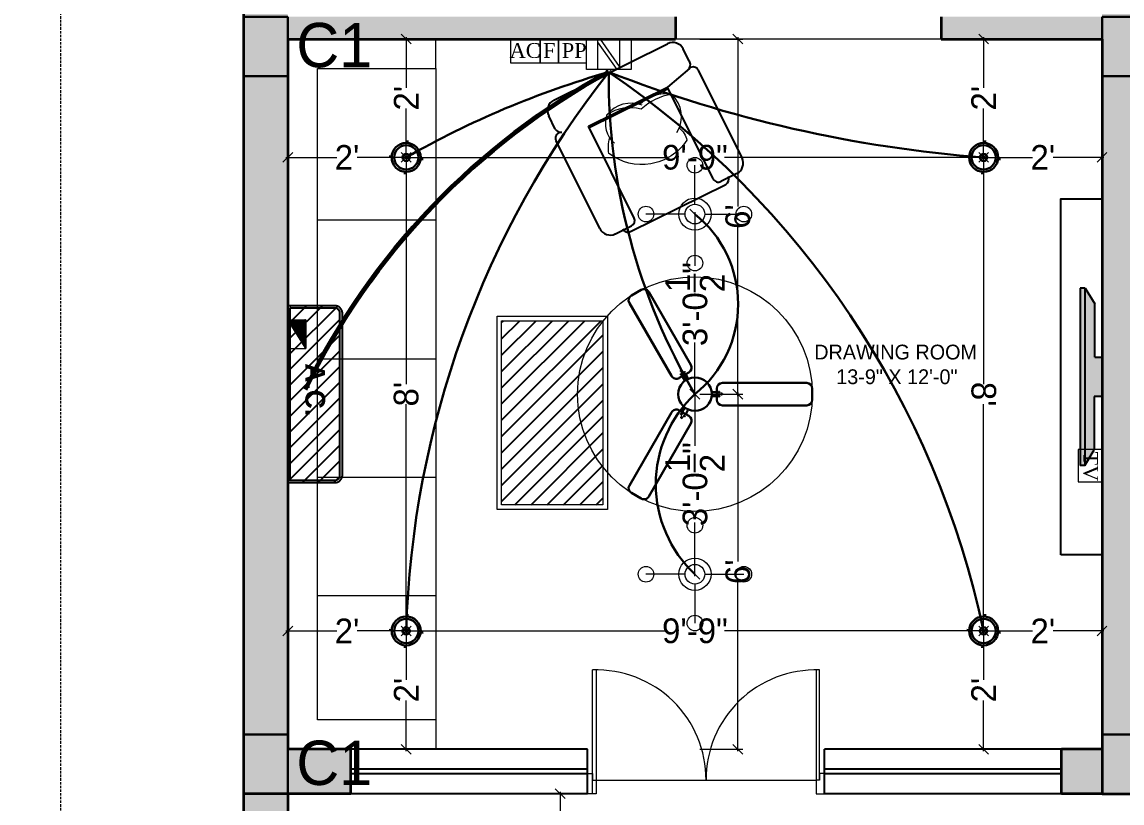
# Model space of a CAD drawing. Header units: millimetres. Extents: x -6808 to 215771, y -89660 to -16303.
# Drawn here: x 111420.8 to 111643.7, y -47701.1 to -47542.8 of the extents above; entities that cross this region are included whole.
import ezdxf

# ---------------------------------------------------------------- set-up
doc = ezdxf.new("R2010")
doc.units = ezdxf.units.MM
doc.header["$PDMODE"] = 35
for name, pattern in [('ACAD_ISO10W100', [18, 12, -3, 0, -3]), ('DASHED', [0.75, 0.5, -0.25]), ('HIDDEN', [19.29118, 12.8608, -6.43038])]:
    doc.linetypes.add(name, pattern=pattern)
doc.layers.get('0').update_dxf_attribs({"color": 8})
for name, color, linetype, lineweight in [('A-Lite-Clng', 5, 'Continuous', 30), ('col.center', 5, 'ACAD_ISO10W100', 15), ('column', 5, 'Continuous', 30), ('dim2', 6, 'Continuous', 20), ('door', 5, 'Continuous', 9), ('EL-EXTERNAL LIGHTING', 4, 'Continuous', 9), ('ELE.13', 7, 'Continuous', 13), ('ELEC', 5, 'Continuous', 18), ('elec dim.', 251, 'Continuous', 25), ('ELECTRICAL', 150, 'Continuous', 30), ('text', 7, 'Continuous', 25), ('wall', 7, 'Continuous', 35), ('wokg dim', 152, 'DASHED', 18)]:
    doc.layers.add(name, color=color, linetype=linetype, lineweight=lineweight)
for name, color, linetype in [('ELE', 160, 'Continuous'), ('FIX', 35, 'Continuous'), ('WAL', 7, 'Continuous'), ('WIN', 5, 'Continuous')]:
    doc.layers.add(name, color=color, linetype=linetype)
doc.layers.add('furniture', color=7, linetype='Continuous', lineweight=5, true_color=0xe57b2a)
doc.styles.add('6 INCH', font='times.ttf', dxfattribs={"height": 6})
doc.styles.add('SAJ', font='eurr____.ttf')
doc.styles.get("Standard").update_dxf_attribs({"font": 'times.ttf'})
doc.dimstyles.new('SAJ', dxfattribs={"dimtxt": 5, "dimasz": 2, "dimexe": 1, "dimexo": 1, "dimgap": 0.09375, "dimtad": 0, "dimdec": 1, "dimzin": 0, "dimdsep": 46, "dimlunit": 4, "dimtxsty": 'SAJ', "dimblk": 'OBLIQUE', "dimcen": 0.125, "dimdle": 0.375, "dimadec": 0, "dimazin": 0, "dimtfac": 1, "dimtdec": 1, "dimtofl": 0, "dimtmove": 0, "dimatfit": 3, "dimldrblk": 'OBLIQUE', "dimfxl": 1, "dimtolj": 1, "dimtzin": 0, "dimlwd": 5, "dimlwe": 5, "dimarcsym": 1})

# ---------------------------------------------------------------- blocks, each defined once
blk = doc.blocks.new('_Oblique')
at = {"color": 0, "linetype": 'ByBlock', "lineweight": -2}
blk.add_line((-0.5, -0.5), (0.5, 0.5), dxfattribs=at)
blk = doc.blocks.new('*D1602')
at = {"layer": 'Defpoints', "color": 0, "transparency": 16777216}
for p in [(111465.62, -47007.26), (111428.63, -47795.26), (111465.62, -47795.26)]:
    blk.add_point(p, dxfattribs=at)
at = {"layer": 'dim2', "color": 0, "linetype": 'DASHED', "lineweight": 5, "transparency": 16777216}
for p, q in [((111464.62, -47007.26), (111427.63, -47007.26)), ((111428.63, -47006.89), (111428.63, -47382.85)), ((111428.63, -47795.64), (111428.63, -47419.67)), ((111464.62, -47795.26), (111427.63, -47795.26))]:
    blk.add_line(p, q, dxfattribs=at)
at = {"layer": 'dim2', "color": 0, "lineweight": 5, "transparency": 16777216, "xscale": 2, "yscale": 2, "zscale": 2}
for p, rotation in [((111428.63, -47007.26), 90), ((111428.63, -47795.26), 270)]:
    blk.add_blockref('_Oblique', p, dxfattribs=dict(at, rotation=rotation))
at = {"layer": 'dim2', "color": 0, "transparency": 16777216, "insert": (111428.63, -47401.26), "char_height": 12, "attachment_point": 5, "rotation": 90, "style": 'SAJ'}
blk.add_mtext('\\A1;65\'-8"', dxfattribs=at)
blk = doc.blocks.new('A$C2AC05335')
at = {"layer": 'door'}
for p, q in [((2.24, 0), (2.24, 30.31)), ((3.07, 30.33), (3.07, 0)), ((56.93, 30.33), (56.93, 3.31)), ((57.76, 3.31), (57.76, 30.31)), ((1, 4.97), (2.24, 4.97)), ((1, 4.97), (1, 0)), ((2.24, 4.97), (2.24, 3.31)), ((2.24, 3.31), (3.07, 3.31)), ((3.07, 3.31), (3.07, 0)), ((3.07, 3.31), (56.93, 3.31)), ((57.76, 3.31), (56.93, 3.31)), ((56.93, 3.31), (56.93, 0)), ((59, 4.97), (57.76, 4.97)), ((57.76, 4.97), (57.76, 3.31)), ((59, 4.97), (59, 0)), ((3.07, 0), (1, 0)), ((56.93, 0), (59, 0))]:
    blk.add_line(p, q, dxfattribs=at)
for centre, start, end in [((3.12, 3.45), 359.7055, 91.88), ((56.88, 3.45), 88.12, 180.2945)]:
    blk.add_arc(centre, 26.88, start, end, dxfattribs=at)
blk = doc.blocks.new('ytyt')
at = {"color": 252, "true_color": 0x939598}
blk.add_line((167876.15, 15260.38), (167876.15, 15404.38), dxfattribs=at)
at = {"layer": 'furniture', "color": 252, "true_color": 0x939598}
for p, q in [((167876.15, 15404.38), (167906.15, 15404.38)), ((167906.15, 15398.38), (167906.15, 15404.38)), ((167882.15, 15266.38), (167882.15, 15398.38)), ((167882.15, 15398.38), (167906.15, 15398.38)), ((167906.15, 15398.38), (167906.15, 15266.38)), ((167882.15, 15367.73), (167906.15, 15367.73)), ((167882.15, 15339.55), (167906.15, 15339.55)), ((167882.15, 15315.55), (167906.15, 15315.55)), ((167882.15, 15291.55), (167906.15, 15291.55)), ((167906.15, 15266.38), (167882.15, 15266.38)), ((167906.15, 15266.38), (167906.15, 15260.38)), ((167906.15, 15260.38), (167876.15, 15260.38))]:
    blk.add_line(p, q, dxfattribs=at)
blk = doc.blocks.new('fgr')
at = {"color": 252, "true_color": 0x939598}
for p, q in [((167930.08, 15391.98), (167953.11, 15403.42)), ((167957.49, 15399.9), (167956.27, 15402.36)), ((167957.53, 15398.43), (167953.09, 15394.64)), ((167957.61, 15399.67), (167957.49, 15399.9)), ((167968.19, 15380.26), (167959.35, 15398.06)), ((167937.09, 15386.7), (167953.09, 15394.64)), ((167937.23, 15386.41), (167953.23, 15394.36)), ((167962.33, 15376.03), (167953.09, 15394.64)), ((167930.35, 15386.13), (167929.02, 15388.82)), ((167946.33, 15368.09), (167937.09, 15386.7)), ((167939.36, 15365.94), (167930.51, 15383.76)), ((167967.13, 15377.1), (167963.91, 15375.5)), ((167945.62, 15365.34), (167964.88, 15374.91)), ((167942.52, 15364.88), (167945.8, 15366.51))]:
    blk.add_line(p, q, dxfattribs=at)
for centre, radius, start, end in [((167954.16, 15401.31), 2.36, 26.4131, 116.4131), ((167956.55, 15399.14), 1.18, 310.4494, 26.4131), ((167958.29, 15397.53), 1.18, 26.4131, 130.4494), ((167931.13, 15389.87), 2.36, 116.4131, 206.4131), ((167931.41, 15386.66), 1.18, 206.4131, 282.3769), ((167931.57, 15384.28), 1.18, 102.3769, 206.4131), ((167966.08, 15379.21), 2.36, 296.4131, 26.4131), ((167963.39, 15376.56), 1.18, 206.4131, 296.4131), ((167964.36, 15375.97), 1.18, 296.4131, 26.4131), ((167945.27, 15367.56), 1.18, 296.4131, 26.4131), ((167941.47, 15366.99), 2.36, 206.4131, 296.4131), ((167945.09, 15366.4), 1.18, 206.4131, 296.4131)]:
    blk.add_arc(centre, radius, start, end, dxfattribs=at)
at = {"layer": 'furniture', "color": 252, "true_color": 0x939598}
for points in [[(167953.95, 15393.17, 0.14773), (167947.73, 15390.14, 0.224358), (167940.82, 15389.02, 0.178662)], [(167955.01, 15385.45, 0.356772), (167953.95, 15393.17, 0.249542), (167947.49, 15391.1, -9.61688)], [(167947.95, 15390.98, 0.323164), (167940.82, 15389.02, 0.30633), (167942.33, 15383.25, -0.872847)], [(167955.47, 15386.38, -0.165541), (167957.02, 15383.84, -0.435529), (167941.23, 15381.17, -0.121523), (167941.39, 15384.33, 7.115464)]]:
    blk.add_lwpolyline(points, format="xyb", dxfattribs=at)
blk = doc.blocks.new('tyhty')
at = {"lineweight": 9}
h = blk.add_hatch(color=250, dxfattribs=at)
h.dxf.hatch_style = 1
h.set_gradient(color1=(51, 51, 51), color2=(91, 91, 91), rotation=270, tint=1, name='CURVED')
h.paths.add_polyline_path([(71171.56, 11294.34), (71171.56, 11293.38), (71171.62, 11293.35), (71207.56, 11293.35), (71207.56, 11294.34)])
h = blk.add_hatch(color=253, dxfattribs=at)
h.dxf.hatch_style = 1
h.set_gradient(color1=(173, 173, 173), color2=(91, 91, 91), rotation=270, tint=1, name='CURVED')
h.paths.add_polyline_path([(71204.33, 11291.37), (71207.56, 11293.31), (71207.56, 11293.31), (71207.56, 11293.35), (71171.62, 11293.35), (71174.76, 11291.46), (71185.59, 11291.46), (71185.59, 11289.88), (71193.52, 11289.88), (71193.52, 11291.37)])
for p, q in [((71207.56, 11294.34), (71171.56, 11294.34)), ((71171.56, 11293.38), (71171.56, 11294.34)), ((71171.56, 11293.38), (71174.76, 11291.46)), ((71207.56, 11293.35), (71171.62, 11293.35)), ((71207.56, 11293.31), (71204.33, 11291.37)), ((71207.56, 11293.31), (71207.56, 11294.34)), ((71207.56, 11293.31), (71207.56, 11294.3)), ((71185.59, 11291.46), (71174.76, 11291.46)), ((71185.59, 11289.88), (71185.59, 11291.46)), ((71193.52, 11291.37), (71193.52, 11289.88)), ((71193.52, 11291.37), (71204.33, 11291.37)), ((71193.52, 11289.88), (71185.59, 11289.88))]:
    blk.add_line(p, q)
blk = doc.blocks.new('rere')
at = {"layer": 'wall', "color": 252, "lineweight": -2, "true_color": 0x939598}
blk.add_lwpolyline([(168038.78, 15299.79), (168038.78, 15371.99), (168047.15, 15371.99), (168047.15, 15299.79)], close=True, dxfattribs=at)
at = {"color": 252, "true_color": 0x939598, "rotation": 90}
blk.add_blockref('tyhty', (179337.03, -55853.67), dxfattribs=at)
blk = doc.blocks.new('fgh')
at = {"true_color": 0x939598}
h = blk.add_hatch(dxfattribs=at)
h.set_pattern_fill('ANSI31', color=252, scale=18.665057)
h.set_pattern_definition([(45, (164443.7877, 16355.773), (-1.6497735, 1.6497735), [])])
h.paths.add_polyline_path([(167940.01, 15347.28), (167919.48, 15347.28), (167919.48, 15309.95), (167940.01, 15309.95)])
at = {"layer": 'furniture', "color": 252, "true_color": 0x939598}
for points in [[(167918.55, 15348.22), (167940.95, 15348.22), (167940.95, 15309.02), (167918.55, 15309.02)], [(167919.48, 15347.28), (167940.01, 15347.28), (167940.01, 15309.95), (167919.48, 15309.95)]]:
    blk.add_lwpolyline(points, close=True, dxfattribs=at)
blk = doc.blocks.new('refer')
for name, p in [('ytyt', (0, 0)), ('fgr', (0, 0)), ('rere', (-6, 0)), ('fgh', (0, 0))]:
    blk.add_blockref(name, p)
blk = doc.blocks.new('c1')
at = {"layer": 'column'}
blk.add_hatch(color=256, dxfattribs=at).paths.add_polyline_path([(58376.49, -43564.36), (58385.49, -43564.36), (58385.49, -43552.36), (58376.49, -43552.36)])
for p, q in [((58376.49, -43552.36), (58376.49, -43564.36)), ((58376.49, -43552.36), (58385.49, -43552.36)), ((58385.49, -43564.36), (58385.49, -43552.36)), ((58376.49, -43564.36), (58385.49, -43564.36))]:
    blk.add_line(p, q, dxfattribs=at)
blk = doc.blocks.new('FAN')
at = {"layer": 'A-Lite-Clng', "color": 5, "ltscale": 10}
for p, q in [((-11.37, 17.69), (-9.63, 18.69)), ((-0.73, 5.26), (-8.27, 18.32)), ((-4.19, 3.26), (-11.73, 16.32)), ((-2.83, 2.9), (-1.09, 3.9)), ((-2.27, 3.22), (-1.8, 2.4)), ((-1.65, 3.57), (-1.18, 2.76)), ((4.92, 2), (20, 2)), ((3.92, 0.35), (2.98, 0.35)), ((3.92, 1), (3.92, -1)), ((21, 1), (21, -1)), ((3.92, -0.35), (2.98, -0.35)), ((-4.19, -3.26), (-11.73, -16.32)), ((-1.09, -3.9), (-2.83, -2.9)), ((-2.27, -3.22), (-1.8, -2.4)), ((-1.65, -3.57), (-1.18, -2.76)), ((4.92, -2), (20, -2)), ((-0.73, -5.26), (-8.27, -18.32)), ((-9.63, -18.69), (-11.37, -17.69))]:
    blk.add_line(p, q, dxfattribs=at)
for centre, radius in [((-2.42, 4.14), 0.109), ((-1.86, 3.89), 0.102), ((0, 0), 3), ((-2.44, 3.55), 0.102), ((4.3, 0.33), 0.102), ((4.79, 0.03), 0.109), ((4.3, -0.33), 0.102), ((-2.44, -3.56), 0.102), ((-1.86, -3.89), 0.102), ((-2.37, -4.16), 0.109)]:
    blk.add_circle(centre, radius, dxfattribs=at)
for centre, start, end in [((-9.13, 17.82), 30, 120), ((-10.87, 16.82), 120, 210), ((-1.59, 4.76), 300, 30), ((-3.33, 3.76), 210, 300), ((4.92, 1), 90, 180), ((20, 1), 0, 90), ((4.92, -1), 180, 270), ((20, -1), 270, 0), ((-3.33, -3.76), 60, 150), ((-1.59, -4.76), 330, 60), ((-10.87, -16.82), 150, 240), ((-9.13, -17.82), 240, 330)]:
    blk.add_arc(centre, 1, start, end, dxfattribs=at)
blk = doc.blocks.new('POST TOP')
at = {"layer": 'EL-EXTERNAL LIGHTING'}
for p, q in [((0, 189), (0, 940)), ((0, 189), (0, 432)), ((-189, 0), (-940, 0)), ((189, 0), (940, 0)), ((0, -189), (0, -432)), ((0, -189), (0, -940))]:
    blk.add_line(p, q, dxfattribs=at)
for centre, radius in [((0, 940), 150), ((0, 0), 310), ((-940, 0), 150), ((0, 0), 189), ((940, 0), 150), ((0, -940), 150)]:
    blk.add_circle(centre, radius, dxfattribs=at)
blk = doc.blocks.new('CEILING LIGHT')
at = {"layer": 'ELECTRICAL'}
for p, q in [((0, 3.5), (0, 3)), ((-3, 0.09), (-3.5, 0.09)), ((3.5, 0.09), (3, 0.09)), ((0, -3), (0, -3.5))]:
    blk.add_line(p, q, dxfattribs=at)
for radius in [3, 2.5, 0.75]:
    blk.add_circle((0, 0), radius, dxfattribs=at)
blk = doc.blocks.new('switch board')
for p, q in [((0, 2.33), (0, -3.5)), ((4, 2.33), (0, 2.33)), ((4, -0.51), (4, 2.33)), ((4, 0.83), (0, 0.83)), ((3.6, -2), (0, 0.51)), ((4, -1.68), (0.4, 0.83)), ((4, -0.66), (4, -0.51)), ((4, -3.5), (4, -0.66)), ((0, -2), (4, -2)), ((0, -3.5), (4, -3.5))]:
    blk.add_line(p, q)
blk.add_arc((4.33, -0.59), 0.336, 193.0399, 166.9601)
blk = doc.blocks.new('A$C058F0F71')
at = {"layer": 'ELEC', "color": 5, "lineweight": 18}
for p, q in [((0, 0), (5.82, 3.64)), ((5.82, 3.64), (0, 3.64)), ((0, 3.64), (0, 0)), ((1.66, 0), (4.43, 2.77)), ((2, 0), (5.34, 3.34)), ((2.35, 0), (5.82, 3.47)), ((2.69, 0), (5.82, 3.13)), ((3.03, 0), (5.82, 2.79)), ((3.38, 0), (5.82, 2.44)), ((3.76, 2.35), (5.82, 0.3)), ((3.98, 2.48), (5.82, 0.64)), ((4.19, 2.62), (5.82, 0.98)), ((4.4, 2.75), (5.82, 1.33)), ((4.61, 2.88), (5.82, 1.67)), ((4.82, 3.01), (5.82, 2.01)), ((5.03, 3.14), (5.82, 2.36)), ((5.24, 3.28), (5.82, 2.7)), ((5.45, 3.41), (5.82, 3.04)), ((5.66, 3.54), (5.82, 3.38)), ((5.82, 3.64), (5.82, 0)), ((0.18, 0.11), (0.29, 0)), ((0.29, 0), (0.77, 0.48)), ((0.39, 0.24), (0.63, 0)), ((0.6, 0.37), (0.97, 0)), ((0.63, 0), (1.69, 1.05)), ((0.81, 0.51), (1.32, 0)), ((0.98, 0), (2.6, 1.63)), ((1.02, 0.64), (1.66, 0)), ((1.23, 0.77), (2, 0)), ((1.32, 0), (3.52, 2.2)), ((1.44, 0.9), (2.35, 0)), ((1.65, 1.03), (2.69, 0)), ((1.87, 1.17), (3.03, 0)), ((2.08, 1.3), (3.37, 0)), ((2.29, 1.43), (3.72, 0)), ((2.5, 1.56), (4.06, 0)), ((2.71, 1.69), (4.4, 0)), ((2.92, 1.83), (4.75, 0)), ((3.13, 1.96), (5.09, 0)), ((3.34, 2.09), (5.43, 0)), ((3.55, 2.22), (5.78, 0)), ((3.72, 0), (5.82, 2.1)), ((4.06, 0), (5.82, 1.76)), ((4.41, 0), (5.82, 1.42)), ((4.75, 0), (5.82, 1.07)), ((5.09, 0), (5.82, 0.73)), ((5.43, 0), (5.82, 0.39)), ((5.78, 0), (5.82, 0.04)), ((5.82, 0), (0, 0))]:
    blk.add_line(p, q, dxfattribs=at)
blk = doc.blocks.new('A$C36532F22')
at = {"layer": 'ELE', "linetype": 'DASHED', "lineweight": -3}
h = blk.add_hatch(dxfattribs=at)
h.set_pattern_fill('ANSI31', color=256, scale=18, angle=3420, style=0)
h.set_pattern_definition([(45, (-67108.926, 6333.2007), (1.59099026, -1.59099026), [])])
h.paths.add_polyline_path([(2.78, 22.9), (2.78, 10.22), (8.92, 10.22), (8.92, 22.9)], flags=24)
edge = h.paths.add_edge_path()
edge.add_ellipse((1.5, 1.5), major_axis=(-1.06, 1.06), ratio=1, start_angle=93.1897, end_angle=135, ccw=False)
edge.add_line((0.5, 0.38), (0.5, 35.62))
edge.add_ellipse((1.5, 34.5), major_axis=(-1.06, 1.06), ratio=1, start_angle=315, end_angle=356.8103, ccw=False)
edge.add_line((1.5, 36), (10.5, 36))
edge.add_line((10.5, 36), (10.5, 0))
edge.add_line((10.5, 0), (1.5, 0))
at = {"layer": 'ELE', "lineweight": -3}
for points in [[(11, 0), (1.5, 0, -0.414214), (0, 1.5), (0, 34.5, -0.414214), (1.5, 36), (11, 36)], [(10.5, 0.5), (1.5, 0.5, -0.414214), (0.5, 1.5), (0.5, 34.5, -0.414214), (1.5, 35.5), (10.5, 35.5)]]:
    blk.add_lwpolyline(points, format="xyb", close=True, dxfattribs=at)
at = {"layer": 'wall', "color": 253, "ltscale": 2, "insert": (7.5, 17.09), "char_height": 4, "width": 122.8494, "attachment_point": 8, "rotation": 90}
blk.add_mtext('{\\fStylus BT|b1|i0|c0|p34;\\C0;A.C.}', dxfattribs=at)
blk = doc.blocks.new('*D1575')
at = {"layer": 'Defpoints', "color": 0, "transparency": 16777216}
for p in [(111474.62, -47570.26), (111474.62, -47570.26), (111498.62, -47570.26)]:
    blk.add_point(p, dxfattribs=at)
at = {"layer": 'elec dim.', "color": 0, "lineweight": 5, "transparency": 16777216}
for p, q in [((111474.24, -47570.26), (111484.54, -47570.26)), ((111498.99, -47570.26), (111488.7, -47570.26))]:
    blk.add_line(p, q, dxfattribs=at)
at = {"layer": 'elec dim.', "color": 0, "lineweight": 5, "transparency": 16777216, "xscale": 2, "yscale": 2, "zscale": 2}
for p, rotation in [((111474.62, -47570.26), 180.0000000000173), ((111498.62, -47570.26), 1.74261e-11)]:
    blk.add_blockref('_Oblique', p, dxfattribs=dict(at, rotation=rotation))
at = {"layer": 'elec dim.', "color": 0, "transparency": 16777216, "insert": (111486.62, -47570.26), "char_height": 5, "attachment_point": 5, "style": 'SAJ'}
blk.add_mtext("\\A1;2'", dxfattribs=at)
blk = doc.blocks.new('*D1576')
at = {"layer": 'Defpoints', "color": 0, "transparency": 16777216}
for p in [(111498.62, -47570.26), (111615.62, -47570.26), (111615.62, -47570.26)]:
    blk.add_point(p, dxfattribs=at)
at = {"layer": 'elec dim.', "color": 0, "lineweight": 5, "transparency": 16777216}
for p, q in [((111498.24, -47570.26), (111551.15, -47570.26)), ((111615.99, -47570.26), (111563.09, -47570.26))]:
    blk.add_line(p, q, dxfattribs=at)
at = {"layer": 'elec dim.', "color": 0, "lineweight": 5, "transparency": 16777216, "xscale": 2, "yscale": 2, "zscale": 2, "rotation": 180}
blk.add_blockref('_Oblique', (111498.62, -47570.26), dxfattribs=at)
at = {"layer": 'elec dim.', "color": 0, "lineweight": 5, "transparency": 16777216, "xscale": 2, "yscale": 2, "zscale": 2}
blk.add_blockref('_Oblique', (111615.62, -47570.26), dxfattribs=at)
at = {"layer": 'elec dim.', "color": 0, "transparency": 16777216, "insert": (111557.12, -47570.26), "char_height": 5, "attachment_point": 5, "style": 'SAJ'}
blk.add_mtext('\\A1;9\'-9"', dxfattribs=at)
blk = doc.blocks.new('*D1577')
at = {"layer": 'Defpoints', "color": 0, "transparency": 16777216}
for p in [(111615.62, -47570.26), (111639.62, -47570.26), (111639.62, -47570.26)]:
    blk.add_point(p, dxfattribs=at)
at = {"layer": 'elec dim.', "color": 0, "lineweight": 5, "transparency": 16777216}
for p, q in [((111615.24, -47570.26), (111625.54, -47570.26)), ((111639.99, -47570.26), (111629.7, -47570.26))]:
    blk.add_line(p, q, dxfattribs=at)
at = {"layer": 'elec dim.', "color": 0, "lineweight": 5, "transparency": 16777216, "xscale": 2, "yscale": 2, "zscale": 2, "rotation": 180}
blk.add_blockref('_Oblique', (111615.62, -47570.26), dxfattribs=at)
at = {"layer": 'elec dim.', "color": 0, "lineweight": 5, "transparency": 16777216, "xscale": 2, "yscale": 2, "zscale": 2}
blk.add_blockref('_Oblique', (111639.62, -47570.26), dxfattribs=at)
at = {"layer": 'elec dim.', "color": 0, "transparency": 16777216, "insert": (111627.62, -47570.26), "char_height": 5, "attachment_point": 5, "style": 'SAJ'}
blk.add_mtext("\\A1;2'", dxfattribs=at)
blk = doc.blocks.new('*D1578')
at = {"layer": 'Defpoints', "color": 0, "transparency": 16777216}
for p in [(111615.62, -47546.26), (111615.62, -47546.26), (111615.62, -47570.26)]:
    blk.add_point(p, dxfattribs=at)
at = {"layer": 'elec dim.', "color": 0, "lineweight": 5, "transparency": 16777216}
for p, q in [((111615.62, -47545.89), (111615.62, -47556.18)), ((111615.62, -47570.64), (111615.62, -47560.35))]:
    blk.add_line(p, q, dxfattribs=at)
at = {"layer": 'elec dim.', "color": 0, "lineweight": 5, "transparency": 16777216, "xscale": 2, "yscale": 2, "zscale": 2}
for p, rotation in [((111615.62, -47546.26), 90), ((111615.62, -47570.26), 270)]:
    blk.add_blockref('_Oblique', p, dxfattribs=dict(at, rotation=rotation))
at = {"layer": 'elec dim.', "color": 0, "transparency": 16777216, "insert": (111615.62, -47558.26), "char_height": 5, "attachment_point": 5, "rotation": 90, "style": 'SAJ'}
blk.add_mtext("\\A1;2'", dxfattribs=at)
blk = doc.blocks.new('*D1579')
at = {"layer": 'Defpoints', "color": 0, "transparency": 16777216}
for p in [(111615.62, -47570.26), (111615.62, -47666.26), (111615.62, -47666.26)]:
    blk.add_point(p, dxfattribs=at)
at = {"layer": 'elec dim.', "color": 0, "lineweight": 5, "transparency": 16777216}
for p, q in [((111615.62, -47569.89), (111615.62, -47616.22)), ((111614.62, -47570.26), (111614.62, -47570.26)), ((111615.62, -47666.64), (111615.62, -47620.31)), ((111614.62, -47666.26), (111614.62, -47666.26))]:
    blk.add_line(p, q, dxfattribs=at)
at = {"layer": 'elec dim.', "color": 0, "lineweight": 5, "transparency": 16777216, "xscale": 2, "yscale": 2, "zscale": 2}
for p, rotation in [((111615.62, -47570.26), 90.00008211672454), ((111615.62, -47666.26), 270.0000821167246)]:
    blk.add_blockref('_Oblique', p, dxfattribs=dict(at, rotation=rotation))
at = {"layer": 'elec dim.', "color": 0, "transparency": 16777216, "insert": (111615.62, -47618.26), "char_height": 5, "attachment_point": 5, "rotation": 270.0001, "style": 'SAJ'}
blk.add_mtext("\\A1;8'", dxfattribs=at)
blk = doc.blocks.new('*D1580')
at = {"layer": 'Defpoints', "color": 0, "transparency": 16777216}
for p in [(111615.62, -47666.26), (111615.62, -47690.26), (111615.62, -47690.26)]:
    blk.add_point(p, dxfattribs=at)
at = {"layer": 'elec dim.', "color": 0, "lineweight": 5, "transparency": 16777216}
for p, q in [((111615.62, -47665.89), (111615.62, -47676.18)), ((111615.62, -47690.64), (111615.62, -47680.35))]:
    blk.add_line(p, q, dxfattribs=at)
at = {"layer": 'elec dim.', "color": 0, "lineweight": 5, "transparency": 16777216, "xscale": 2, "yscale": 2, "zscale": 2}
for p, rotation in [((111615.62, -47666.26), 90), ((111615.62, -47690.26), 270)]:
    blk.add_blockref('_Oblique', p, dxfattribs=dict(at, rotation=rotation))
at = {"layer": 'elec dim.', "color": 0, "transparency": 16777216, "insert": (111615.62, -47678.26), "char_height": 5, "attachment_point": 5, "rotation": 90, "style": 'SAJ'}
blk.add_mtext("\\A1;2'", dxfattribs=at)
blk = doc.blocks.new('*D1581')
at = {"layer": 'Defpoints', "color": 0, "transparency": 16777216}
for p in [(111615.62, -47666.26), (111639.62, -47666.26), (111639.62, -47666.26)]:
    blk.add_point(p, dxfattribs=at)
at = {"layer": 'elec dim.', "color": 0, "lineweight": 5, "transparency": 16777216}
for p, q in [((111615.24, -47666.26), (111625.54, -47666.26)), ((111615.62, -47667.26), (111615.62, -47667.26)), ((111639.99, -47666.26), (111629.7, -47666.26)), ((111639.62, -47667.26), (111639.62, -47667.26))]:
    blk.add_line(p, q, dxfattribs=at)
at = {"layer": 'elec dim.', "color": 0, "lineweight": 5, "transparency": 16777216, "xscale": 2, "yscale": 2, "zscale": 2, "rotation": 180}
blk.add_blockref('_Oblique', (111615.62, -47666.26), dxfattribs=at)
at = {"layer": 'elec dim.', "color": 0, "lineweight": 5, "transparency": 16777216, "xscale": 2, "yscale": 2, "zscale": 2}
blk.add_blockref('_Oblique', (111639.62, -47666.26), dxfattribs=at)
at = {"layer": 'elec dim.', "color": 0, "transparency": 16777216, "insert": (111627.62, -47666.26), "char_height": 5, "attachment_point": 5, "style": 'SAJ'}
blk.add_mtext("\\A1;2'", dxfattribs=at)
blk = doc.blocks.new('*D1582')
at = {"layer": 'Defpoints', "color": 0, "transparency": 16777216}
for p in [(111498.62, -47666.26), (111498.62, -47666.26), (111615.62, -47666.26)]:
    blk.add_point(p, dxfattribs=at)
at = {"layer": 'elec dim.', "color": 0, "lineweight": 5, "transparency": 16777216}
for p, q in [((111498.24, -47666.26), (111551.15, -47666.26)), ((111615.99, -47666.26), (111563.09, -47666.26))]:
    blk.add_line(p, q, dxfattribs=at)
at = {"layer": 'elec dim.', "color": 0, "lineweight": 5, "transparency": 16777216, "xscale": 2, "yscale": 2, "zscale": 2}
for p, rotation in [((111498.62, -47666.26), 179.9999808285557), ((111615.62, -47666.26), 359.9999808285558)]:
    blk.add_blockref('_Oblique', p, dxfattribs=dict(at, rotation=rotation))
at = {"layer": 'elec dim.', "color": 0, "transparency": 16777216, "insert": (111557.12, -47666.26), "char_height": 5, "attachment_point": 5, "rotation": 360, "style": 'SAJ'}
blk.add_mtext('\\A1;9\'-9"', dxfattribs=at)
blk = doc.blocks.new('*D1583')
at = {"layer": 'Defpoints', "color": 0, "transparency": 16777216}
for p in [(111474.62, -47666.26), (111474.62, -47666.26), (111498.62, -47666.26)]:
    blk.add_point(p, dxfattribs=at)
at = {"layer": 'elec dim.', "color": 0, "lineweight": 5, "transparency": 16777216}
for p, q in [((111474.24, -47666.26), (111484.54, -47666.26)), ((111498.99, -47666.26), (111488.7, -47666.26))]:
    blk.add_line(p, q, dxfattribs=at)
at = {"layer": 'elec dim.', "color": 0, "lineweight": 5, "transparency": 16777216, "xscale": 2, "yscale": 2, "zscale": 2, "rotation": 180}
blk.add_blockref('_Oblique', (111474.62, -47666.26), dxfattribs=at)
at = {"layer": 'elec dim.', "color": 0, "lineweight": 5, "transparency": 16777216, "xscale": 2, "yscale": 2, "zscale": 2}
blk.add_blockref('_Oblique', (111498.62, -47666.26), dxfattribs=at)
at = {"layer": 'elec dim.', "color": 0, "transparency": 16777216, "insert": (111486.62, -47666.26), "char_height": 5, "attachment_point": 5, "style": 'SAJ'}
blk.add_mtext("\\A1;2'", dxfattribs=at)
blk = doc.blocks.new('*D1584')
at = {"layer": 'Defpoints', "color": 0, "transparency": 16777216}
for p in [(111498.62, -47666.26), (111498.62, -47690.26), (111498.62, -47690.26)]:
    blk.add_point(p, dxfattribs=at)
at = {"layer": 'elec dim.', "color": 0, "lineweight": 5, "transparency": 16777216}
for p, q in [((111498.62, -47665.89), (111498.62, -47676.18)), ((111499.62, -47666.26), (111499.62, -47666.26)), ((111498.62, -47690.64), (111498.62, -47680.35)), ((111499.62, -47690.26), (111499.62, -47690.26))]:
    blk.add_line(p, q, dxfattribs=at)
at = {"layer": 'elec dim.', "color": 0, "lineweight": 5, "transparency": 16777216, "xscale": 2, "yscale": 2, "zscale": 2}
for p, rotation in [((111498.62, -47666.26), 90), ((111498.62, -47690.26), 270)]:
    blk.add_blockref('_Oblique', p, dxfattribs=dict(at, rotation=rotation))
at = {"layer": 'elec dim.', "color": 0, "transparency": 16777216, "insert": (111498.62, -47678.26), "char_height": 5, "attachment_point": 5, "rotation": 90, "style": 'SAJ'}
blk.add_mtext("\\A1;2'", dxfattribs=at)
blk = doc.blocks.new('*D1531')
at = {"layer": 'Defpoints', "color": 0, "transparency": 16777216}
for p in [(111498.62, -47570.26), (111498.62, -47570.26), (111498.62, -47666.26)]:
    blk.add_point(p, dxfattribs=at)
at = {"layer": 'elec dim.', "color": 0, "lineweight": 5, "transparency": 16777216}
for p, q in [((111498.62, -47569.89), (111498.62, -47616.22)), ((111498.62, -47666.64), (111498.62, -47620.31)), ((111497.62, -47666.26), (111497.62, -47666.26))]:
    blk.add_line(p, q, dxfattribs=at)
at = {"layer": 'elec dim.', "color": 0, "lineweight": 5, "transparency": 16777216, "xscale": 2, "yscale": 2, "zscale": 2}
for p, rotation in [((111498.62, -47570.26), 90), ((111498.62, -47666.26), 270)]:
    blk.add_blockref('_Oblique', p, dxfattribs=dict(at, rotation=rotation))
at = {"layer": 'elec dim.', "color": 0, "transparency": 16777216, "insert": (111498.62, -47618.26), "char_height": 5, "attachment_point": 5, "rotation": 90, "style": 'SAJ'}
blk.add_mtext("\\A1;8'", dxfattribs=at)
blk = doc.blocks.new('*D1585')
at = {"layer": 'Defpoints', "color": 0, "transparency": 16777216}
for p in [(111498.62, -47546.26), (111498.62, -47546.26), (111498.62, -47570.26)]:
    blk.add_point(p, dxfattribs=at)
at = {"layer": 'elec dim.', "color": 0, "lineweight": 5, "transparency": 16777216}
for p, q in [((111498.62, -47545.89), (111498.62, -47556.18)), ((111498.62, -47570.64), (111498.62, -47560.35))]:
    blk.add_line(p, q, dxfattribs=at)
at = {"layer": 'elec dim.', "color": 0, "lineweight": 5, "transparency": 16777216, "xscale": 2, "yscale": 2, "zscale": 2}
for p, rotation in [((111498.62, -47546.26), 90), ((111498.62, -47570.26), 270)]:
    blk.add_blockref('_Oblique', p, dxfattribs=dict(at, rotation=rotation))
at = {"layer": 'elec dim.', "color": 0, "transparency": 16777216, "insert": (111498.62, -47558.26), "char_height": 5, "attachment_point": 5, "rotation": 90, "style": 'SAJ'}
blk.add_mtext("\\A1;2'", dxfattribs=at)
blk = doc.blocks.new('*D1586')
at = {"layer": 'Defpoints', "color": 0, "transparency": 16777216}
for p in [(111557.12, -47546.26), (111565.83, -47546.26), (111557.12, -47618.26)]:
    blk.add_point(p, dxfattribs=at)
at = {"layer": 'elec dim.', "color": 0, "lineweight": 5, "transparency": 16777216}
for p, q in [((111558.12, -47546.26), (111566.83, -47546.26)), ((111565.83, -47545.89), (111565.83, -47580.2)), ((111565.83, -47618.64), (111565.83, -47584.33)), ((111558.12, -47618.26), (111566.83, -47618.26))]:
    blk.add_line(p, q, dxfattribs=at)
at = {"layer": 'elec dim.', "color": 0, "lineweight": 5, "transparency": 16777216, "xscale": 2, "yscale": 2, "zscale": 2}
for p, rotation in [((111565.83, -47546.26), 90), ((111565.83, -47618.26), 270)]:
    blk.add_blockref('_Oblique', p, dxfattribs=dict(at, rotation=rotation))
at = {"layer": 'elec dim.', "color": 0, "transparency": 16777216, "insert": (111565.83, -47582.26), "char_height": 5, "attachment_point": 5, "rotation": 90, "style": 'SAJ'}
blk.add_mtext("\\A1;6'", dxfattribs=at)
blk = doc.blocks.new('*D1587')
at = {"layer": 'Defpoints', "color": 0, "transparency": 16777216}
for p in [(111557.12, -47618.26), (111557.12, -47654.76), (111557.12, -47654.76)]:
    blk.add_point(p, dxfattribs=at)
at = {"layer": 'elec dim.', "color": 0, "lineweight": 5, "transparency": 16777216}
for p, q in [((111557.12, -47617.89), (111557.12, -47628.72)), ((111557.12, -47655.14), (111557.12, -47644.31))]:
    blk.add_line(p, q, dxfattribs=at)
at = {"layer": 'elec dim.', "color": 0, "lineweight": 5, "transparency": 16777216, "xscale": 2, "yscale": 2, "zscale": 2}
for p, rotation in [((111557.12, -47618.26), 90), ((111557.12, -47654.76), 270)]:
    blk.add_blockref('_Oblique', p, dxfattribs=dict(at, rotation=rotation))
at = {"layer": 'elec dim.', "color": 0, "transparency": 16777216, "insert": (111557.12, -47636.51), "char_height": 5, "attachment_point": 5, "rotation": 90, "style": 'SAJ'}
blk.add_mtext('\\A1;3\'-0{\\H1.000000x;\\S1/2;}"', dxfattribs=at)
blk = doc.blocks.new('*D1588')
at = {"layer": 'Defpoints', "color": 0, "transparency": 16777216}
for p in [(111557.12, -47581.76), (111557.12, -47581.76), (111557.12, -47618.26)]:
    blk.add_point(p, dxfattribs=at)
at = {"layer": 'elec dim.', "color": 0, "lineweight": 5, "transparency": 16777216}
for p, q in [((111557.12, -47581.39), (111557.12, -47592.22)), ((111558.12, -47581.76), (111558.12, -47581.76)), ((111557.12, -47618.64), (111557.12, -47607.81)), ((111558.12, -47618.26), (111558.12, -47618.26))]:
    blk.add_line(p, q, dxfattribs=at)
at = {"layer": 'elec dim.', "color": 0, "lineweight": 5, "transparency": 16777216, "xscale": 2, "yscale": 2, "zscale": 2}
for p, rotation in [((111557.12, -47581.76), 90), ((111557.12, -47618.26), 270)]:
    blk.add_blockref('_Oblique', p, dxfattribs=dict(at, rotation=rotation))
at = {"layer": 'elec dim.', "color": 0, "transparency": 16777216, "insert": (111557.12, -47600.01), "char_height": 5, "attachment_point": 5, "rotation": 90, "style": 'SAJ'}
blk.add_mtext('\\A1;3\'-0{\\H1.000000x;\\S1/2;}"', dxfattribs=at)
blk = doc.blocks.new('*D1532')
at = {"layer": 'Defpoints', "color": 0, "transparency": 16777216}
for p in [(111557.12, -47618.26), (111557.12, -47690.26), (111565.83, -47690.26)]:
    blk.add_point(p, dxfattribs=at)
at = {"layer": 'elec dim.', "color": 0, "lineweight": 5, "transparency": 16777216}
for p, q in [((111558.12, -47618.26), (111566.83, -47618.26)), ((111565.83, -47617.89), (111565.83, -47652.2)), ((111565.83, -47690.64), (111565.83, -47656.33)), ((111558.12, -47690.26), (111566.83, -47690.26))]:
    blk.add_line(p, q, dxfattribs=at)
at = {"layer": 'elec dim.', "color": 0, "lineweight": 5, "transparency": 16777216, "xscale": 2, "yscale": 2, "zscale": 2}
for p, rotation in [((111565.83, -47618.26), 90), ((111565.83, -47690.26), 270)]:
    blk.add_blockref('_Oblique', p, dxfattribs=dict(at, rotation=rotation))
at = {"layer": 'elec dim.', "color": 0, "transparency": 16777216, "insert": (111565.83, -47654.26), "char_height": 5, "attachment_point": 5, "rotation": 90, "style": 'SAJ'}
blk.add_mtext("\\A1;6'", dxfattribs=at)
blk = doc.blocks.new('*D1600')
at = {"layer": 'Defpoints', "color": 0, "transparency": 16777216}
for p in [(111529.82, -47699.26), (111529.82, -47699.26), (111529.82, -47727.76)]:
    blk.add_point(p, dxfattribs=at)
at = {"layer": 'elec dim.', "color": 0, "lineweight": 5, "transparency": 16777216}
for p, q in [((111529.82, -47698.89), (111529.82, -47705.72)), ((111529.82, -47728.14), (111529.82, -47721.31))]:
    blk.add_line(p, q, dxfattribs=at)
at = {"layer": 'elec dim.', "color": 0, "lineweight": 5, "transparency": 16777216, "xscale": 2, "yscale": 2, "zscale": 2}
for p, rotation in [((111529.82, -47699.26), 90), ((111529.82, -47727.76), 270)]:
    blk.add_blockref('_Oblique', p, dxfattribs=dict(at, rotation=rotation))
at = {"layer": 'elec dim.', "color": 0, "transparency": 16777216, "insert": (111529.82, -47713.51), "char_height": 5, "attachment_point": 5, "rotation": 90, "style": 'SAJ'}
blk.add_mtext('\\A1;2\'-4{\\H1.000000x;\\S1/2;}"', dxfattribs=at)

msp = doc.modelspace()

# ---------------------------------------------------------------- hatches: boundary and pattern name
at = {"layer": 'wokg dim'}
h = msp.add_hatch(color=252, dxfattribs=at)
h.dxf.hatch_style = 1
h.paths.add_polyline_path([(111759.619, -47007.262), (111465.619, -47007.262), (111465.619, -47699.262), (111487.369, -47699.262), (111487.369, -47690.262), (111474.619, -47690.262), (111474.619, -47546.262), (111553.17, -47546.262), (111553.17, -47541.762), (111474.619, -47541.762), (111474.619, -47466.762), (111479.119, -47466.762), (111479.119, -47462.262), (111474.619, -47462.262), (111474.619, -47420.262), (111479.119, -47420.262), (111479.119, -47415.762), (111474.619, -47415.762), (111474.619, -47277.262), (111569.119, -47277.262), (111569.119, -47272.762), (111474.619, -47272.762), (111474.619, -47092.762), (111504.619, -47092.762), (111504.619, -47088.262), (111474.619, -47088.262), (111474.619, -47081.262), (111474.619, -47016.262), (111582.619, -47016.262), (111582.619, -47031.262), (111587.119, -47031.262), (111587.119, -47016.262), (111750.619, -47016.262), (111750.619, -47088.262), (111690.619, -47088.262), (111690.619, -47049.262), (111686.119, -47049.262), (111686.119, -47092.762), (111750.619, -47092.762), (111750.619, -47128.762), (111750.619, -47272.762), (111666.619, -47272.762), (111666.619, -47277.262), (111750.619, -47277.262), (111750.619, -47484.762), (111686.119, -47484.762), (111686.119, -47493.762), (111750.619, -47493.762), (111750.619, -47694.762), (111741.619, -47694.762), (111741.619, -47699.262), (111759.619, -47699.262)])
h = msp.add_hatch(color=252, dxfattribs=at)
h.dxf.hatch_style = 1
h.paths.add_polyline_path([(111648.619, -47538.762), (111644.984, -47538.762), (111639.619, -47538.762), (111639.619, -47541.762), (111607.029, -47541.762), (111607.029, -47546.262), (111639.619, -47546.262), (111639.619, -47699.262), (111657.619, -47699.262), (111657.619, -47694.762), (111648.619, -47694.762)])
h = msp.add_hatch(color=252, dxfattribs=at)
h.dxf.hatch_style = 1
h.paths.add_polyline_path([(111639.619, -47690.262), (111631.369, -47690.262), (111631.369, -47699.262), (111639.619, -47699.262)])
h = msp.add_hatch(color=252, dxfattribs=at)
h.dxf.hatch_style = 1
h.paths.add_polyline_path([(111474.619, -47699.262), (111465.619, -47699.262), (111465.619, -47795.262), (111639.619, -47795.262), (111639.619, -47786.262), (111474.619, -47786.262)])

# ---------------------------------------------------------------- linework, layer by layer
at = {"linetype": 'ByBlock', "lineweight": 20}
for p, q in [((111607.029, -47546.262), (111553.17, -47546.262)), ((111610.978, -47546.262), (111607.029, -47546.262))]:
    msp.add_line(p, q, dxfattribs=at)
at = {"layer": 'ELE.13', "ltscale": 5}
for points in [[(111519.771, -47551.062), (111525.771, -47551.062), (111525.771, -47546.262), (111519.771, -47546.262)], [(111525.771, -47551.062), (111529.486, -47551.062), (111529.486, -47546.262), (111525.771, -47546.262)], [(111529.486, -47551.062), (111535.148, -47551.062), (111535.148, -47546.262), (111529.486, -47546.262)], [(111639.585, -47636.012), (111639.585, -47629.481), (111634.785, -47629.481), (111634.785, -47636.012)]]:
    msp.add_lwpolyline(points, close=True, dxfattribs=at)
at = {"layer": 'ELE.13'}
msp.add_circle((111557.12, -47618.262), 23.78, dxfattribs=at)
at = {"layer": 'ELECTRICAL', "linetype": 'Continuous'}
for centre, radius, start, end in [((111590.944, -47731.962), 186.201, 105.9877, 119.72503), ((111690.562, -47671.707), 192.021, 141.8013, 178.37514), ((111666.643, -47553.994), 126.988, 179.5351, 210.4044), ((111436.55, -47704.204), 183.044, 11.96297, 55.71572), ((111635.265, -47308.579), 262.419, 248.63393, 265.70652), ((111542.496, -47600.013), 23.385, 308.70405, 51.29595), ((111574.181, -47636.512), 24.983, 133.07424, 226.92576)]:
    msp.add_arc(centre, radius, start, end, dxfattribs=at)
at = {"layer": 'FIX', "color": 1, "linetype": 'HIDDEN', "lineweight": 60, "ltscale": 13}
msp.add_arc((111608.719, -47680.559), 145.086, 118.42397, 154.16036, dxfattribs=at)
at = {"layer": 'wall'}
for p, q in [((111465.619, -47007.262), (111465.619, -47795.262)), ((111474.619, -47546.262), (111474.619, -47690.262)), ((111639.619, -47546.262), (111639.619, -47699.262)), ((111487.369, -47690.262), (111474.619, -47690.262)), ((111487.369, -47699.262), (111487.369, -47690.262)), ((111639.619, -47690.262), (111631.369, -47690.262)), ((111631.369, -47699.262), (111631.369, -47690.262)), ((111487.369, -47699.262), (111465.619, -47699.262)), ((111474.619, -47699.262), (111474.619, -47786.262)), ((111639.619, -47699.262), (111631.369, -47699.262))]:
    msp.add_line(p, q, dxfattribs=at)
at = {"layer": 'wall', "color": 1}
for p, q in [((111553.17, -47541.762), (111553.17, -47546.262)), ((111607.029, -47541.762), (111607.029, -47546.262)), ((111474.619, -47546.262), (111553.17, -47546.262)), ((111607.029, -47546.262), (111639.619, -47546.262)), ((111639.619, -47699.262), (111657.619, -47699.262))]:
    msp.add_line(p, q, dxfattribs=at)
at = {"layer": 'WIN'}
for p, q in [((111535.369, -47690.262), (111487.369, -47690.262)), ((111535.369, -47699.262), (111535.369, -47690.262)), ((111631.369, -47690.262), (111583.369, -47690.262)), ((111583.369, -47699.262), (111583.369, -47690.262)), ((111535.369, -47694.262), (111487.369, -47694.262)), ((111631.369, -47694.262), (111583.369, -47694.262)), ((111535.369, -47695.262), (111487.369, -47695.262)), ((111631.369, -47695.262), (111583.369, -47695.262)), ((111535.369, -47699.262), (111487.369, -47699.262)), ((111631.369, -47699.262), (111583.369, -47699.262))]:
    msp.add_line(p, q, dxfattribs=at)

# ---------------------------------------------------------------- block references
at = {"ltscale": 2, "rotation": 89.99999999999999}
msp.add_blockref('A$C058F0F71', (111478.256, -47608.987), dxfattribs=at)
at = {"layer": 'column'}
for p in [(53089.127, -3989.401), (53263.127, -3989.401), (53089.127, -4134.901), (53263.127, -4134.901)]:
    msp.add_blockref('c1', p, dxfattribs=at)
at = {"layer": 'door', "xscale": 0.8275862068965517, "yscale": 0.8275862068965517, "zscale": 0.8275862068965517}
msp.add_blockref('A$C2AC05335', (111534.541, -47699.262), dxfattribs=at)
at = {"layer": 'EL-EXTERNAL LIGHTING', "xscale": 0.010546875, "yscale": 0.010546875, "zscale": 0.010546875}
for p in [(111557.119, -47581.764), (111557.119, -47654.761)]:
    msp.add_blockref('POST TOP', p, dxfattribs=at)
at = {"layer": 'ELE.13', "ltscale": 4}
for name, p, xscale, yscale, zscale, rotation in [('switch board', (111538.75, -47546.262), -1.548617276446917, 1.548617276246659, 1.548617276427928, 89.99613793678397), ('CEILING LIGHT', (111498.619, -47570.262), -0.9818181818043532, 0.9818181818118316, 0.9818181818181811, 175.1736252210289), ('CEILING LIGHT', (111615.619, -47570.262), -0.9818181818043532, 0.9818181818118316, 0.9818181818181811, 175.1736252210289), ('CEILING LIGHT', (111498.619, -47666.262), -0.9818181818043532, 0.9818181818118316, 0.9818181818181811, 175.1736252210289), ('CEILING LIGHT', (111615.619, -47666.262), -0.9818181818043532, 0.9818181818118316, 0.9818181818181811, 175.1736252210289)]:
    msp.add_blockref(name, p, dxfattribs=dict(at, xscale=xscale, yscale=yscale, zscale=zscale, rotation=rotation))
at = {"layer": 'ELE.13', "xscale": 1.132426383614073, "yscale": 1.132426383614073, "zscale": 1.132426383614073}
msp.add_blockref('FAN', (111557.119, -47618.262), dxfattribs=at)
at = {"layer": 'ELEC', "ltscale": 2, "rotation": 180}
msp.add_blockref('A$C36532F22', (111485.619, -47600.262), dxfattribs=at)
at = {"layer": 'WAL'}
msp.add_blockref('refer', (-56401.529, -62950.641), dxfattribs=at)

# ---------------------------------------------------------------- texts
at = {"layer": 'col.center', "linetype": 'ByBlock', "char_height": 9, "width": 293.6941, "attachment_point": 1, "style": 'SAJ'}
for insert in [(111476.349, -47542.995), (111476.349, -47688.495)]:
    msp.add_mtext('\\A1;{\\fCentury Gothic|b0|i0|c0|p34;C1}', dxfattribs=dict(at, insert=insert))
at = {"layer": 'ELE.13', "ltscale": 5, "char_height": 3, "width": 5.27575, "attachment_point": 1, "style": '6 INCH'}
for s, insert, rotation in [('AC', (111519.568, -47547.087), 360), (' F', (111525.214, -47547.087), 360), ('PP', (111530.138, -47547.087), 360), ('TV', (111638.818, -47629.888), 270)]:
    msp.add_mtext(s, dxfattribs=dict(at, insert=insert, rotation=rotation))
at = {"layer": 'text', "ltscale": 2, "insert": (111580.181, -47608.229), "char_height": 3, "width": 115.0205, "attachment_point": 1, "style": 'SAJ'}
msp.add_mtext('\\A1;{\\fCentury Gothic|b0|i0|c0|p34; DRAWING ROOM\\P     13-9" X 12\'-0"}', dxfattribs=at)

# ---------------------------------------------------------------- dimensions: what is measured, and where the dimension line sits
at = {"layer": 'dim2'}
dim = msp.add_linear_dim(base=(111428.632, -47795.262), p1=(111465.619, -47007.262), p2=(111465.619, -47795.262), angle=270, dimstyle='SAJ', override={"dimtxt": 12}, dxfattribs=at)
dim.commit()
dim.dimension.update_dxf_attribs({"geometry": '*D1602', "text_midpoint": (111428.632, -47401.262), "dimtype": 161})
at = {"layer": 'elec dim.'}
for p1, p2, distance, picture, middle in [((111498.619, -47570.262), (111498.619, -47546.262), 0, '*D1585', (111498.619, -47558.262)), ((111557.119, -47618.262), (111557.119, -47546.262), -8.716, '*D1586', (111565.835, -47582.262)), ((111615.618, -47570.262), (111615.618, -47546.262), 0, '*D1578', (111615.618, -47558.262)), ((111498.619, -47570.262), (111474.619, -47570.262), 0, '*D1575', (111486.619, -47570.262)), ((111498.619, -47570.262), (111615.619, -47570.262), 0, '*D1576', (111557.119, -47570.262)), ((111615.619, -47570.262), (111639.619, -47570.262), 0, '*D1577', (111627.619, -47570.262)), ((111498.619, -47666.262), (111498.619, -47570.262), 0, '*D1531', (111498.619, -47618.262)), ((111615.618, -47570.262), (111615.619, -47666.262), 0, '*D1579', (111615.618, -47618.262)), ((111557.119, -47618.262), (111557.119, -47581.764), 0, '*D1588', (111557.119, -47600.013)), ((111557.119, -47618.262), (111557.119, -47654.761), 0, '*D1587', (111557.119, -47636.512)), ((111557.119, -47618.262), (111557.119, -47690.262), 8.716, '*D1532', (111565.835, -47654.262)), ((111498.619, -47666.262), (111474.619, -47666.262), 0, '*D1583', (111486.619, -47666.262)), ((111615.619, -47666.262), (111498.619, -47666.262), 0, '*D1582', (111557.119, -47666.262)), ((111615.619, -47666.262), (111639.619, -47666.262), 0, '*D1581', (111627.619, -47666.262)), ((111498.619, -47666.262), (111498.619, -47690.262), 0, '*D1584', (111498.619, -47678.262)), ((111615.619, -47666.262), (111615.619, -47690.262), 0, '*D1580', (111615.619, -47678.262)), ((111529.819, -47727.762), (111529.819, -47699.262), 0, '*D1600', (111529.819, -47713.512))]:
    dim = msp.add_aligned_dim(p1=p1, p2=p2, distance=distance, dimstyle='SAJ', override={"dimfxl": 4}, dxfattribs=at)
    dim.commit()
    dim.dimension.update_dxf_attribs({"geometry": picture, "text_midpoint": middle})

doc.saveas('drawing.dxf')
